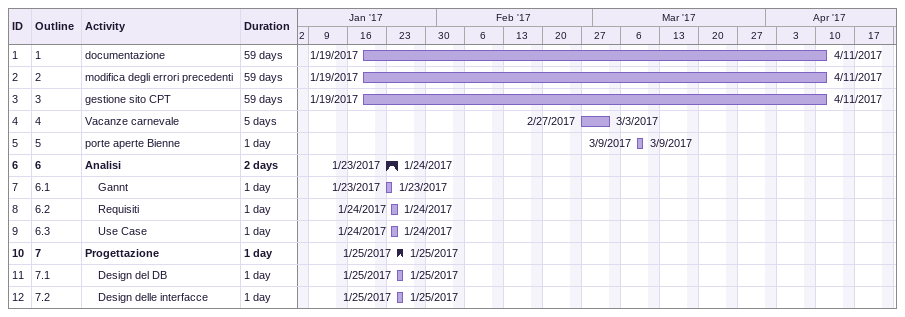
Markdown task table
| ID | WBS | Task | Duration | Start | Finish |
|---|---|---|---|---|---|
| 1 | 1 | documentazione | 59d | 2017-01-19 | 2017-04-11 |
| 2 | 2 | modifica degli errori precedenti | 59d | 2017-01-19 | 2017-04-11 |
| 3 | 3 | gestione sito CPT | 59d | 2017-01-19 | 2017-04-11 |
| 4 | 4 | Vacanze carnevale | 5d | 2017-02-27 | 2017-03-03 |
| 5 | 5 | porte aperte Bienne | 1d | 2017-03-09 | 2017-03-09 |
| 6 | 6 | **Analisi** | 2d | 2017-01-23 | 2017-01-24 |
| 7 | 6.1 | Gannt | 1d | 2017-01-23 | 2017-01-23 |
| 8 | 6.2 | Requisiti | 1d | 2017-01-24 | 2017-01-24 |
| 9 | 6.3 | Use Case | 1d | 2017-01-24 | 2017-01-24 |
| 10 | 7 | **Progettazione** | 1d | 2017-01-25 | 2017-01-25 |
| 11 | 7.1 | Design del DB | 1d | 2017-01-25 | 2017-01-25 |
| 12 | 7.2 | Design delle interfacce | 1d | 2017-01-25 | 2017-01-25 |
